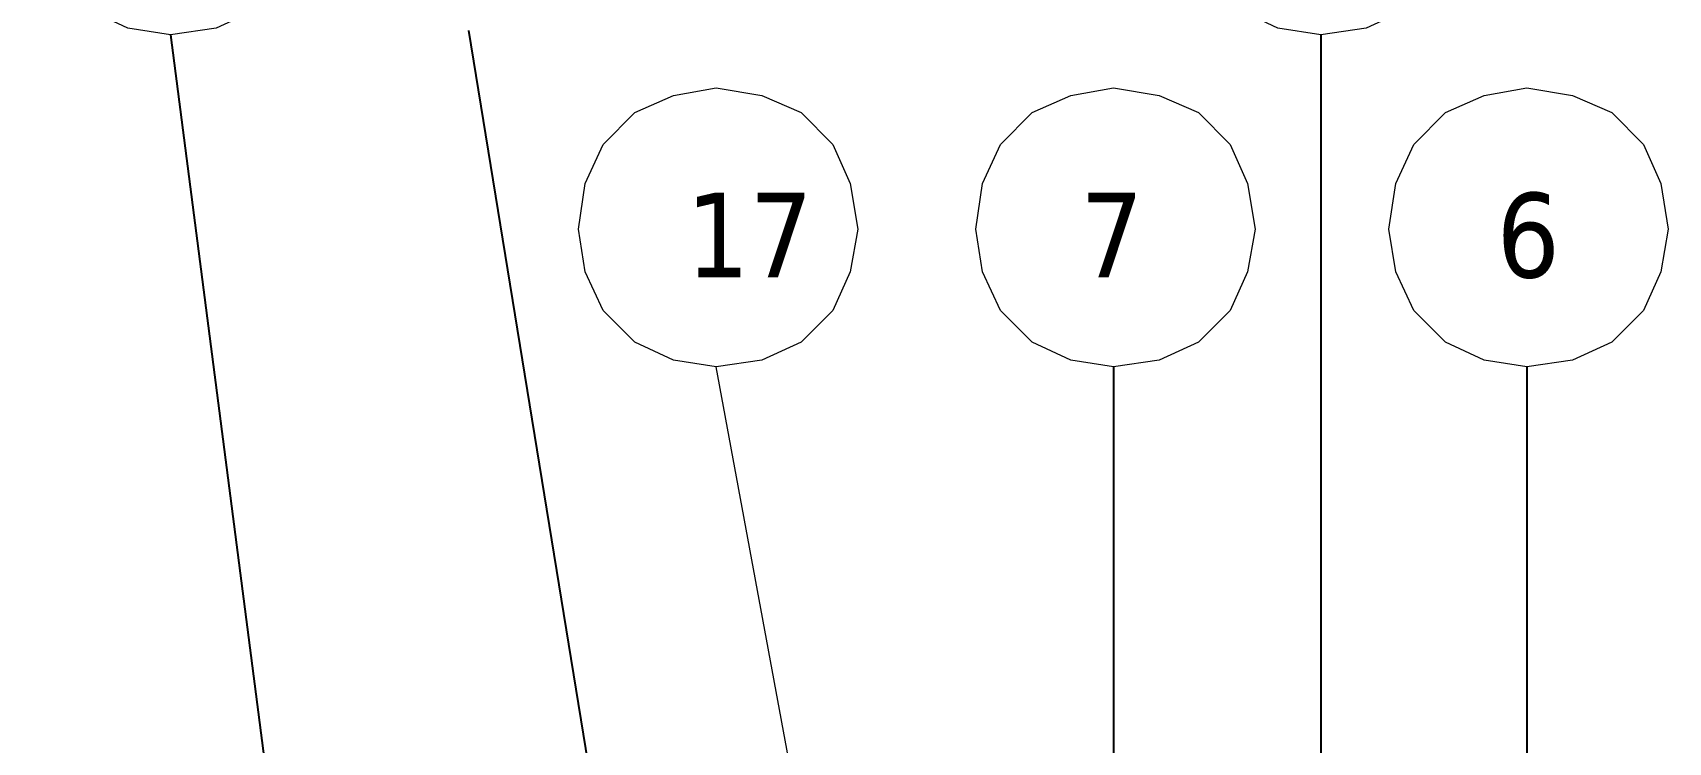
# Model space of a CAD drawing. Header units: millimetres. Extents: x 266108 to 276883, y -181835 to -175175.
# Drawn here: x 268345 to 269059, y -176267 to -175957 of the extents above; entities that cross this region are included whole.
import ezdxf

# ---------------------------------------------------------------- set-up
doc = ezdxf.new("R2010")
doc.units = ezdxf.units.MM
doc.header["$LTSCALE"] = 13
doc.layers.add('标注、文本', color=3, linetype='Continuous', lineweight=25)
doc.layers.add('铁心', color=3, linetype='Continuous', lineweight=0)
doc.styles.add('Tahoma$001', font='tahoma.ttf', dxfattribs={"height": 2.159784})

msp = doc.modelspace()

# ---------------------------------------------------------------- linework, layer by layer
at = {"layer": '标注、文本'}
for p, q in [((268535.237, -175956.425), (268647.938, -176647.606)), ((268405.207, -175958.423), (268492.432, -176633.466)), ((268907.524, -175958.423), (268907.524, -176499.534)), ((268817.07, -176103.5), (268817.07, -176489.909)), ((268997.569, -176103.5), (268997.569, -176489.517))]:
    msp.add_line(p, q, dxfattribs=at)
at = {"layer": '铁心'}
for points in [[(268344.969, -175898.185), (268347.981, -175878.307), (268355.812, -175861.139), (268369.667, -175847.285), (268386.533, -175839.755), (268405.207, -175836.442), (268425.085, -175839.755), (268442.253, -175847.285), (268456.108, -175861.139), (268463.637, -175878.307), (268466.95, -175898.185), (268463.637, -175916.859), (268456.108, -175933.726), (268442.253, -175947.58), (268425.085, -175955.411), (268405.207, -175958.423), (268386.533, -175955.411), (268369.667, -175947.58), (268355.812, -175933.726), (268347.981, -175916.859)], [(268847.286, -175898.185), (268850.298, -175878.307), (268858.129, -175861.139), (268871.984, -175847.285), (268888.85, -175839.755), (268907.524, -175836.442), (268927.402, -175839.755), (268944.57, -175847.285), (268958.425, -175861.139), (268965.954, -175878.307), (268969.267, -175898.185), (268965.954, -175916.859), (268958.425, -175933.726), (268944.57, -175947.58), (268927.402, -175955.411), (268907.524, -175958.423), (268888.85, -175955.411), (268871.984, -175947.58), (268858.129, -175933.726), (268850.298, -175916.859)], [(268583.29, -176043.263), (268586.302, -176023.384), (268594.133, -176006.217), (268607.988, -175992.362), (268624.854, -175984.832), (268643.528, -175981.519), (268663.406, -175984.832), (268680.574, -175992.362), (268694.429, -176006.217), (268701.958, -176023.384), (268705.271, -176043.263), (268701.958, -176061.936), (268694.429, -176078.803), (268680.574, -176092.657), (268663.406, -176100.488), (268643.528, -176103.5), (268624.854, -176100.488), (268607.988, -176092.657), (268594.133, -176078.803), (268586.302, -176061.936)], [(268756.833, -176043.263), (268759.844, -176023.384), (268767.675, -176006.217), (268781.53, -175992.362), (268798.396, -175984.832), (268817.07, -175981.519), (268836.948, -175984.832), (268854.116, -175992.362), (268867.971, -176006.217), (268875.5, -176023.384), (268878.814, -176043.263), (268875.5, -176061.936), (268867.971, -176078.803), (268854.116, -176092.657), (268836.948, -176100.488), (268817.07, -176103.5), (268798.396, -176100.488), (268781.53, -176092.657), (268767.675, -176078.803), (268759.844, -176061.936)], [(268937.331, -176043.263), (268940.343, -176023.384), (268948.174, -176006.217), (268962.029, -175992.362), (268978.895, -175984.832), (268997.569, -175981.519), (269017.447, -175984.832), (269034.615, -175992.362), (269048.47, -176006.217), (269055.999, -176023.384), (269059.312, -176043.263), (269055.999, -176061.936), (269048.47, -176078.803), (269034.615, -176092.657), (269017.447, -176100.488), (268997.569, -176103.5), (268978.895, -176100.488), (268962.029, -176092.657), (268948.174, -176078.803), (268940.343, -176061.936)]]:
    msp.add_lwpolyline(points, close=True, dxfattribs=at)
msp.add_lwpolyline([(268708.009, -176452.633), (268643.528, -176103.5), (268643.528, -176103.5)], dxfattribs=at)

# ---------------------------------------------------------------- texts
at = {"layer": '铁心', "style": 'Tahoma$001'}
for s, height, p in [('17', 36.9515, (268630.244, -176064.346)), ('7', 36.952, (268802.39, -176064.346)), ('6', 36.952, (268984.285, -176064.346))]:
    msp.add_text(s, height=height, dxfattribs=at).set_placement(p)

doc.saveas('drawing.dxf')
